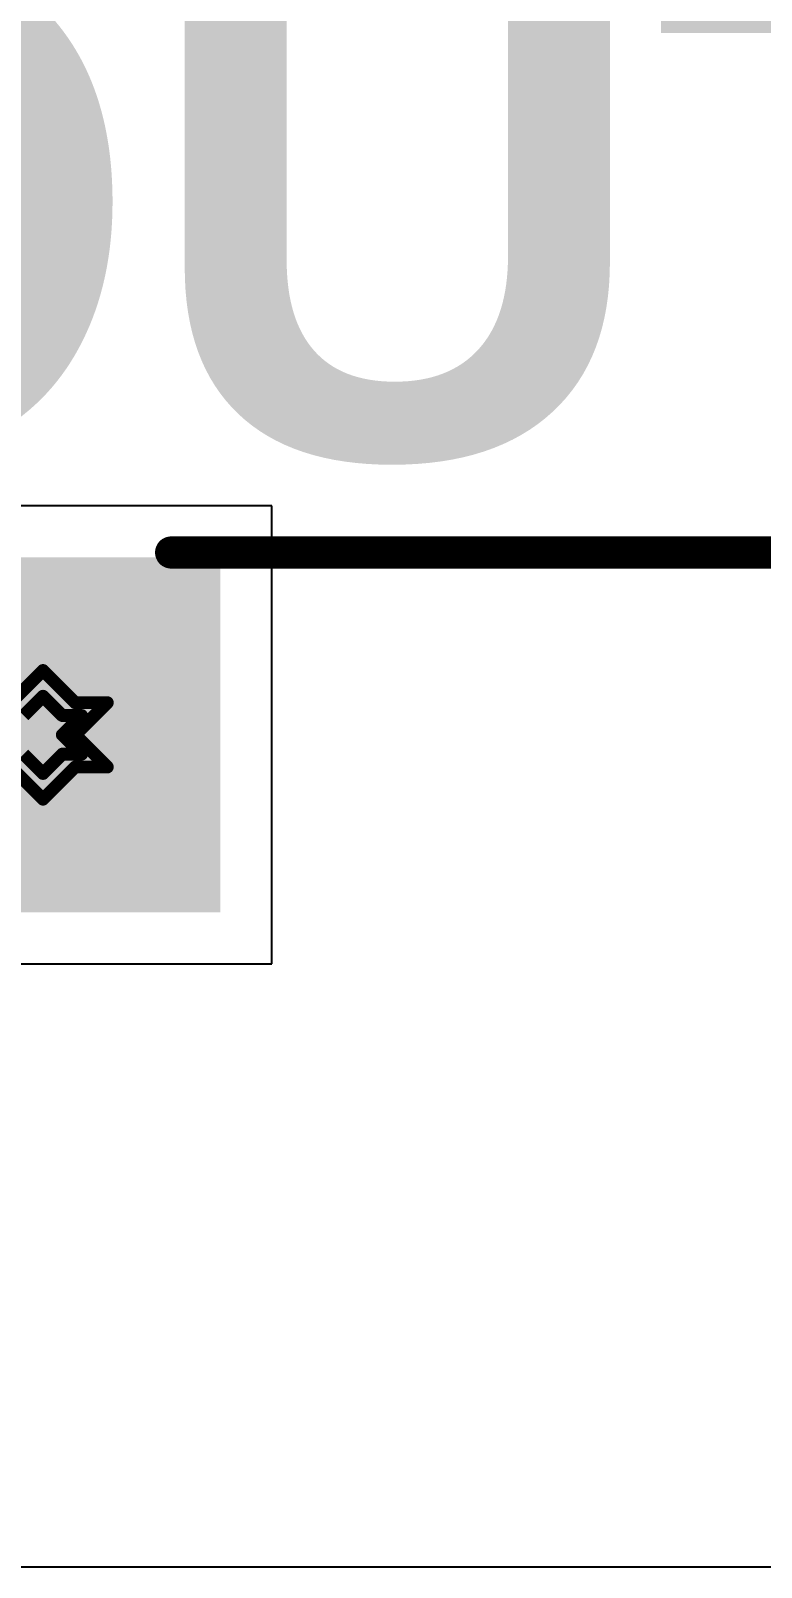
# Model space of a CAD drawing. Header units: inches. Extents: x -11 to 5379, y 0 to 5429.
# Drawn here: x 50.37 to 53.26, y 8.01 to 14.07 of the extents above; entities that cross this region are included whole.
import ezdxf

# ---------------------------------------------------------------- set-up
doc = ezdxf.new("R2010")
doc.units = ezdxf.units.IN
for name, color, linetype in [('Bottom Layer', 5, 'Continuous'), ('Bottom Solder', 6, 'Continuous'), ('Drill Drawing', 1, 'Continuous'), ('GND', 16, 'Continuous'), ('Multi-Layer', 9, 'Continuous'), ('Pad Holes', 156, 'Continuous'), ('PWR', 76, 'Continuous'), ('Top Layer', 1, 'Continuous'), ('Top Overlay', 2, 'Continuous'), ('Top Solder', 216, 'Continuous')]:
    doc.layers.add(name, color=color, linetype=linetype)
doc.styles.add('Arial_Bold', font='', dxfattribs={"height": 0.2})
doc.styles.get('Arial_Bold').set_extended_font_data('Arial', bold=True)

# ---------------------------------------------------------------- blocks, each defined once
blk = doc.blocks.new('X10ADIWK1DY1006_123')
at = {"layer": 'Bottom Layer'}
blk.add_hatch(color=5, dxfattribs=at).paths.add_polyline_path([(2.92, 3.57), (4.22, 3.57), (4.22, 2.27), (2.92, 2.27)])
at = {"layer": 'Bottom Solder'}
blk.add_hatch(color=6, dxfattribs=at).paths.add_polyline_path([(2.8692, 3.6208), (4.2708, 3.6208), (4.2708, 2.2192), (2.8692, 2.2192)])
at = {"layer": 'GND'}
blk.add_hatch(color=16, dxfattribs=at).paths.add_polyline_path([(2.92, 3.57), (4.22, 3.57), (4.22, 2.27), (2.92, 2.27)])
at = {"layer": 'Multi-Layer'}
blk.add_hatch(color=9, dxfattribs=at).paths.add_polyline_path([(2.92, 3.57), (4.22, 3.57), (4.22, 2.27), (2.92, 2.27)])
at = {"layer": 'Pad Holes'}
h = blk.add_hatch(color=7, dxfattribs=at)
edge = h.paths.add_edge_path()
edge.add_arc((3.57, 2.92), 0.45, 0, 360)
at = {"layer": 'PWR'}
blk.add_hatch(color=76, dxfattribs=at).paths.add_polyline_path([(2.92, 3.57), (4.22, 3.57), (4.22, 2.27), (2.92, 2.27)])
at = {"layer": 'Top Layer'}
blk.add_hatch(color=1, dxfattribs=at).paths.add_polyline_path([(2.92, 3.57), (4.22, 3.57), (4.22, 2.27), (2.92, 2.27)])
at = {"layer": 'Top Solder'}
blk.add_hatch(color=216, dxfattribs=at).paths.add_polyline_path([(2.8692, 3.6208), (4.2708, 3.6208), (4.2708, 2.2192), (2.8692, 2.2192)])
at = {"layer": 'Top Overlay'}
blk.add_lwpolyline([(4.0761, 3.6399, 0.127, 0.127, 0), (7.525, 3.6399, 0.127, 0.127, 0)], format="xyseb", dxfattribs=at)
blk.add_lwpolyline([(4.0443, 3.6399, 0.0635, 0.0635, 1), (4.1078, 3.6399, 0.0635, 0.0635, 1)], format="xyseb", close=True, dxfattribs=at)

msp = doc.modelspace()

# ---------------------------------------------------------------- linework, layer by layer
at = {"layer": 'Bottom Layer'}
for p, q in [((51.3255, 12.1988), (49.5175, 12.1988)), ((51.3255, 10.3908), (51.3255, 12.1988)), ((49.5175, 10.3908), (51.3255, 10.3908))]:
    msp.add_line(p, q, dxfattribs=at)
at = {"layer": 'Drill Drawing'}
for points in [[(50.2945, 11.4218, 0.0508, 0.0508, 0), (50.4215, 11.5488, 0.0508, 0.0508, 0)], [(50.4215, 11.5488, 0.0508, 0.0508, 0), (50.5485, 11.4218, 0.0508, 0.0508, 0)], [(50.3453, 11.371, 0.0508, 0.0508, 0), (50.4215, 11.4472, 0.0508, 0.0508, 0)], [(50.4215, 11.4472, 0.0508, 0.0508, 0), (50.4977, 11.371, 0.0508, 0.0508, 0)], [(50.5485, 11.4218, 0.0508, 0.0508, 0), (50.6755, 11.4218, 0.0508, 0.0508, 0)], [(50.5485, 11.2948, 0.0508, 0.0508, 0), (50.6755, 11.4218, 0.0508, 0.0508, 0)], [(50.4977, 11.371, 0.0508, 0.0508, 0), (50.5739, 11.371, 0.0508, 0.0508, 0)], [(50.4977, 11.2948, 0.0508, 0.0508, 0), (50.5739, 11.371, 0.0508, 0.0508, 0)], [(50.4977, 11.2948, 0.0508, 0.0508, 0), (50.5739, 11.2186, 0.0508, 0.0508, 0)], [(50.5485, 11.2948, 0.0508, 0.0508, 0), (50.6755, 11.1678, 0.0508, 0.0508, 0)], [(50.3453, 11.2186, 0.0508, 0.0508, 0), (50.4215, 11.1424, 0.0508, 0.0508, 0)], [(50.4215, 11.1424, 0.0508, 0.0508, 0), (50.4977, 11.2186, 0.0508, 0.0508, 0)], [(50.4977, 11.2186, 0.0508, 0.0508, 0), (50.5739, 11.2186, 0.0508, 0.0508, 0)], [(50.2945, 11.1678, 0.0508, 0.0508, 0), (50.4215, 11.0408, 0.0508, 0.0508, 0)], [(50.4215, 11.0408, 0.0508, 0.0508, 0), (50.5485, 11.1678, 0.0508, 0.0508, 0)], [(50.5485, 11.1678, 0.0508, 0.0508, 0), (50.6755, 11.1678, 0.0508, 0.0508, 0)]]:
    msp.add_lwpolyline(points, format="xyseb", dxfattribs=at)
for points in [[(50.4088, 11.5488, 0.0254, 0.0254, 1), (50.4342, 11.5488, 0.0254, 0.0254, 1)], [(50.4088, 11.5488, 0.0254, 0.0254, 1), (50.4342, 11.5488, 0.0254, 0.0254, 1)], [(50.4088, 11.4472, 0.0254, 0.0254, 1), (50.4342, 11.4472, 0.0254, 0.0254, 1)], [(50.4088, 11.4472, 0.0254, 0.0254, 1), (50.4342, 11.4472, 0.0254, 0.0254, 1)], [(50.5358, 11.4218, 0.0254, 0.0254, 1), (50.5612, 11.4218, 0.0254, 0.0254, 1)], [(50.5358, 11.4218, 0.0254, 0.0254, 1), (50.5612, 11.4218, 0.0254, 0.0254, 1)], [(50.6628, 11.4218, 0.0254, 0.0254, 1), (50.6882, 11.4218, 0.0254, 0.0254, 1)], [(50.6628, 11.4218, 0.0254, 0.0254, 1), (50.6882, 11.4218, 0.0254, 0.0254, 1)], [(50.485, 11.371, 0.0254, 0.0254, 1), (50.5104, 11.371, 0.0254, 0.0254, 1)], [(50.485, 11.371, 0.0254, 0.0254, 1), (50.5104, 11.371, 0.0254, 0.0254, 1)], [(50.5612, 11.371, 0.0254, 0.0254, 1), (50.5866, 11.371, 0.0254, 0.0254, 1)], [(50.5612, 11.371, 0.0254, 0.0254, 1), (50.5866, 11.371, 0.0254, 0.0254, 1)], [(50.485, 11.2948, 0.0254, 0.0254, 1), (50.5104, 11.2948, 0.0254, 0.0254, 1)], [(50.485, 11.2948, 0.0254, 0.0254, 1), (50.5104, 11.2948, 0.0254, 0.0254, 1)], [(50.5358, 11.2948, 0.0254, 0.0254, 1), (50.5612, 11.2948, 0.0254, 0.0254, 1)], [(50.5358, 11.2948, 0.0254, 0.0254, 1), (50.5612, 11.2948, 0.0254, 0.0254, 1)], [(50.485, 11.2186, 0.0254, 0.0254, 1), (50.5104, 11.2186, 0.0254, 0.0254, 1)], [(50.485, 11.2186, 0.0254, 0.0254, 1), (50.5104, 11.2186, 0.0254, 0.0254, 1)], [(50.5612, 11.2186, 0.0254, 0.0254, 1), (50.5866, 11.2186, 0.0254, 0.0254, 1)], [(50.5612, 11.2186, 0.0254, 0.0254, 1), (50.5866, 11.2186, 0.0254, 0.0254, 1)], [(50.4088, 11.1424, 0.0254, 0.0254, 1), (50.4342, 11.1424, 0.0254, 0.0254, 1)], [(50.4088, 11.1424, 0.0254, 0.0254, 1), (50.4342, 11.1424, 0.0254, 0.0254, 1)], [(50.5358, 11.1678, 0.0254, 0.0254, 1), (50.5612, 11.1678, 0.0254, 0.0254, 1)], [(50.5358, 11.1678, 0.0254, 0.0254, 1), (50.5612, 11.1678, 0.0254, 0.0254, 1)], [(50.6628, 11.1678, 0.0254, 0.0254, 1), (50.6882, 11.1678, 0.0254, 0.0254, 1)], [(50.6628, 11.1678, 0.0254, 0.0254, 1), (50.6882, 11.1678, 0.0254, 0.0254, 1)], [(50.4088, 11.0408, 0.0254, 0.0254, 1), (50.4342, 11.0408, 0.0254, 0.0254, 1)], [(50.4088, 11.0408, 0.0254, 0.0254, 1), (50.4342, 11.0408, 0.0254, 0.0254, 1)]]:
    msp.add_lwpolyline(points, format="xyseb", close=True, dxfattribs=at)
at = {"layer": 'GND'}
for p, q in [((51.3255, 12.1988), (49.5175, 12.1988)), ((51.3255, 10.3908), (51.3255, 12.1988)), ((49.5175, 10.3908), (51.3255, 10.3908)), ((57.5794, 8.0085), (50.2927, 8.0085))]:
    msp.add_line(p, q, dxfattribs=at)
at = {"layer": 'PWR'}
for p, q in [((51.3255, 12.1988), (49.5175, 12.1988)), ((51.3255, 10.3908), (51.3255, 12.1988)), ((49.5175, 10.3908), (51.3255, 10.3908))]:
    msp.add_line(p, q, dxfattribs=at)
at = {"layer": 'Top Layer'}
for p, q in [((51.3255, 12.1988), (49.5175, 12.1988)), ((51.3255, 10.3908), (51.3255, 12.1988)), ((49.5175, 10.3908), (51.3255, 10.3908))]:
    msp.add_line(p, q, dxfattribs=at)

# ---------------------------------------------------------------- block references
msp.add_blockref('X10ADIWK1DY1006_123', (46.8515, 8.3748))

# ---------------------------------------------------------------- texts
at = {"layer": 'Top Overlay', "style": 'Arial_Bold'}
msp.add_text('DAISY OUT', height=2, dxfattribs=at).set_placement((39.3265, 12.3895))

doc.saveas('drawing.dxf')
